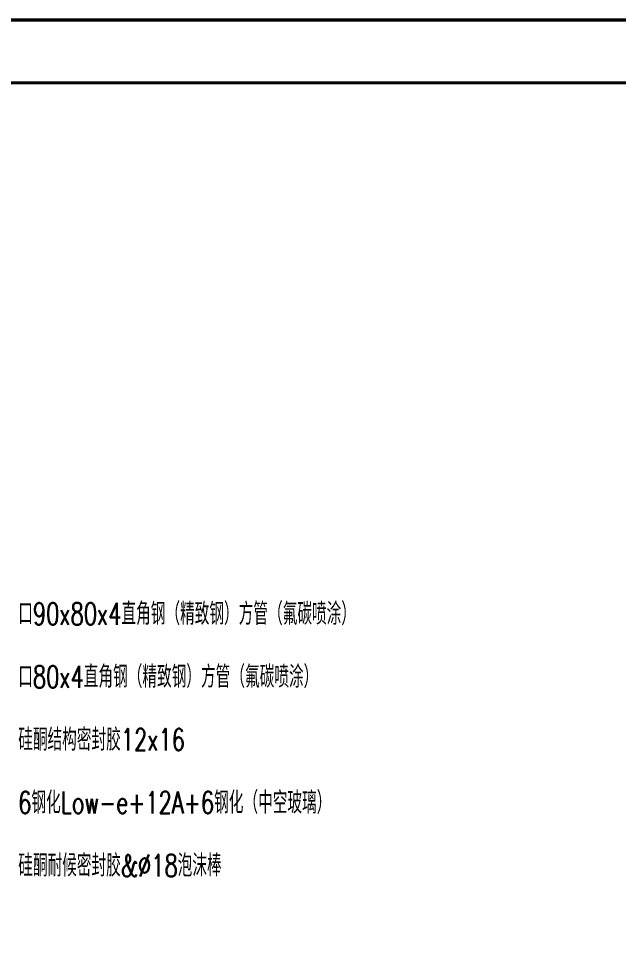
# Model space of a CAD drawing. Extents: x -160106 to 966792, y -663931 to 1550022.
# Drawn here: x -45020.6 to -44734.7, y -86002.3 to -85564.4 of the extents above; entities that cross this region are included whole.
import ezdxf
from ezdxf.enums import TextEntityAlignment as Align

# ---------------------------------------------------------------- set-up
doc = ezdxf.new("R2010")
doc.units = 0
doc.layers.add('!ZN1-文字-7', color=7, linetype='Continuous')
doc.layers.add('0-cxFrame', color=155, linetype='Continuous')
doc.layers.add('0-cxText', color=131, linetype='Continuous', lineweight=25)
doc.styles.add('cx_tuming', font='simhei.ttf')
doc.styles.add('cx_tuqian1', font='')
doc.styles.add('ZNTextStyle', font='ROMANS.shx', dxfattribs={"width": 0.7, "bigfont": 'CHINESE.shx'})
doc.styles.add('黑体', font='simhei.ttf', dxfattribs={"height": 12})
doc.styles.get('cx_tuqian1').set_extended_font_data('SimSun')

# ---------------------------------------------------------------- blocks, each defined once
blk = doc.blocks.new('TK22.A2 L(Dragon)')
at = {"layer": '0-cxFrame', "color": 7, "const_width": 0.5}
blk.add_lwpolyline([(0, 0), (-594, 0), (-594, 420), (0, 420)], close=True, dxfattribs=at)
at = {"layer": '0-cxFrame', "const_width": 0.5}
blk.add_lwpolyline([(-80, 10), (-574, 10), (-574, 410), (-80, 410)], close=True, dxfattribs=at)
at = {"style": '黑体', "flags": 4}
blk.add_attdef('图幅', text='', height=3.3, dxfattribs=at).set_placement((-40, 3), align=Align.RIGHT)
at = {"layer": '0-cxText', "flags": 4}
for tag, height, style, p in [('建设单位', 3.5, 'cx_tuming', (-45, 240)), ('项目名称', 3.5, 'cx_tuming', (-45, 210)), ('子项名称', 3.5, 'cx_tuming', (-45, 180)), ('工程编号', 3.3, 'cx_tuqian1', (-35, 165)), ('图名1', 3.5, 'cx_tuming', (-45, 87)), ('图名2', 3.5, 'cx_tuming', (-45, 79)), ('图名3', 3.5, 'cx_tuming', (-45, 71)), ('出图日期', 3.3, 'cx_tuqian1', (-39, 60)), ('专业', 3.3, 'cx_tuqian1', (-55, 52)), ('图号', 3.3, 'cx_tuqian1', (-55, 44)), ('版次', 3.3, 'cx_tuqian1', (-20, 44))]:
    blk.add_attdef(tag, text='', height=height, dxfattribs=dict(at, style=style)).set_placement(p, align=Align.MIDDLE)
at = {"layer": 'Defpoints', "color": 6, "flags": 4}
for tag, height, style, p in [('tufu', 3.3, '黑体', (-12, 12)), ('dwfname', 4, 'cx_tuqian1', (-80, 3))]:
    blk.add_attdef(tag, text='', height=height, dxfattribs=dict(at, style=style)).set_placement(p, align=Align.RIGHT)

msp = doc.modelspace()

# ---------------------------------------------------------------- block references
at = {"layer": '0-cxFrame', "xscale": 3, "yscale": 3, "zscale": 3}
msp.add_blockref('TK22.A2 L(Dragon)', (-44488.09, -86825.19), dxfattribs=at)

# ---------------------------------------------------------------- texts
at = {"layer": '!ZN1-文字-7', "ltscale": 20, "style": 'ZNTextStyle', "width": 0.7}
for s, p in [('口90x80x4直角钢（精致钢）方管（氟碳喷涂）', (-45020.71, -85848.34)), ('口80x4直角钢（精致钢）方管（氟碳喷涂）', (-45020.71, -85878.34)), ('硅酮结构密封胶12x16', (-45020.71, -85908.34)), ('6钢化Low-e+12A+6钢化（中空玻璃）', (-45020.71, -85938.34)), ('硅酮耐候密封胶&%%C18泡沫棒', (-45020.71, -85968.34))]:
    msp.add_text(s, height=10.5, dxfattribs=at).set_placement(p, align=Align.MIDDLE_LEFT)

doc.saveas('drawing.dxf')
